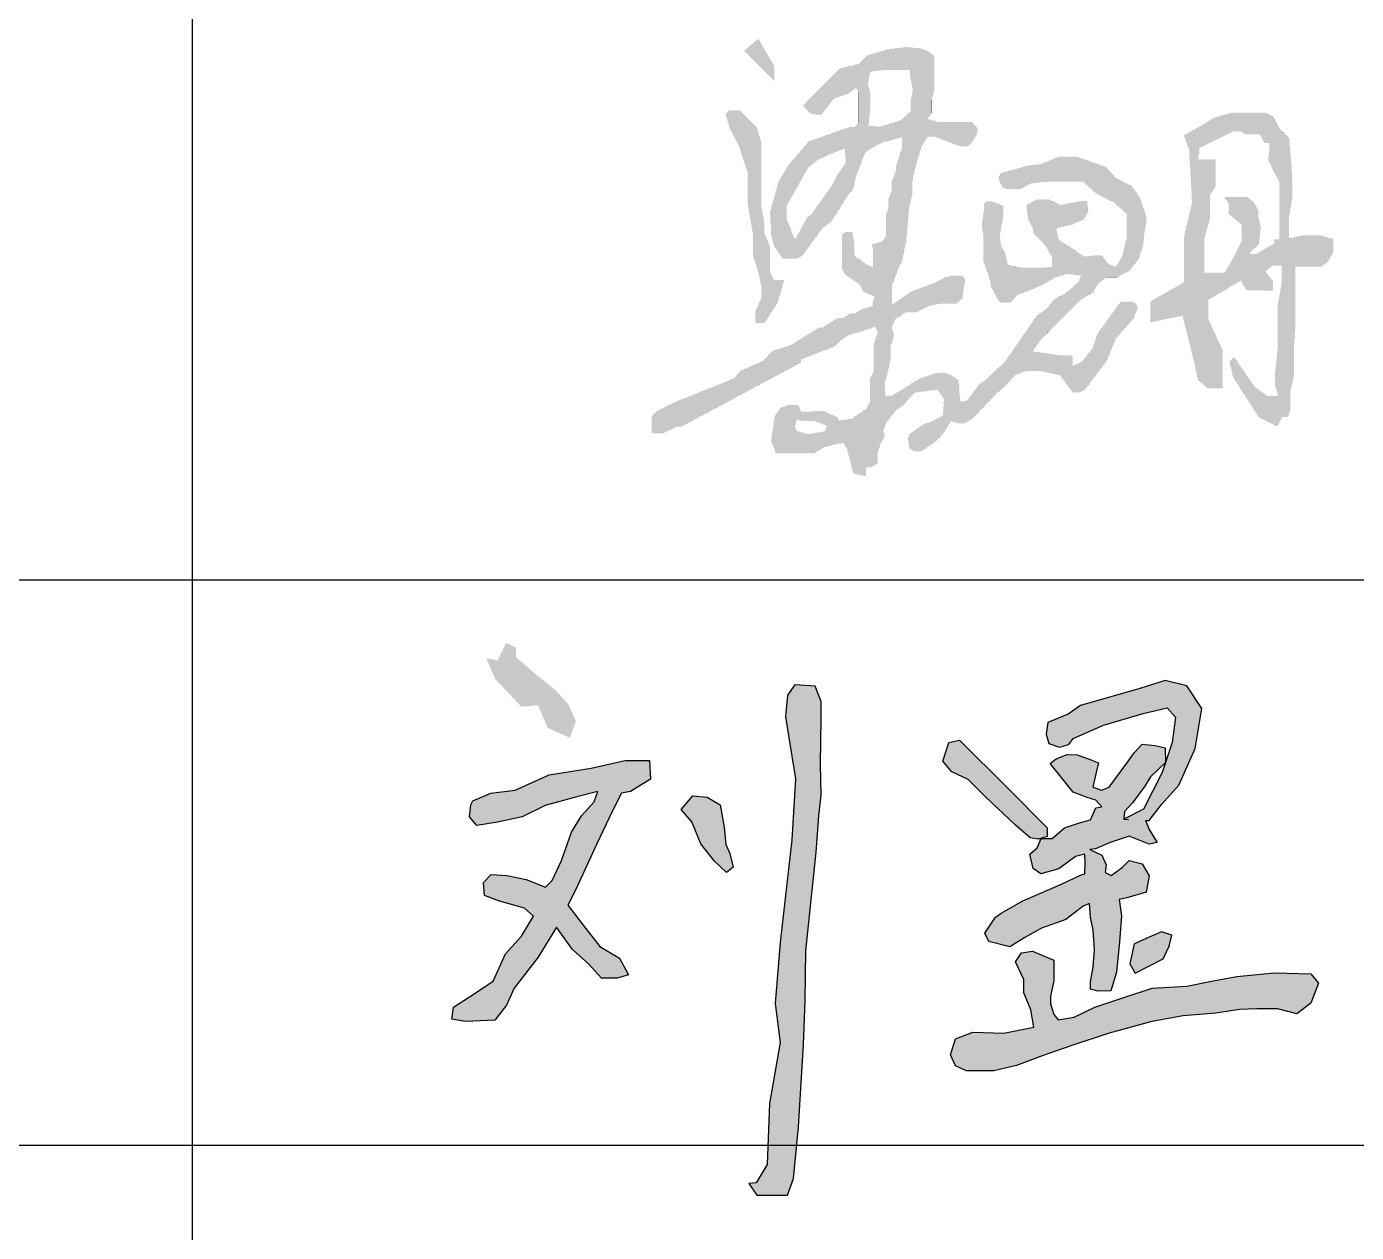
# Model space of a CAD drawing. Header units: millimetres. Extents: x 539196 to 807275, y 431843 to 1156631.
# Drawn here: x 621462 to 624788, y 1058827 to 1061844 of the extents above; entities that cross this region are included whole.
import ezdxf

# ---------------------------------------------------------------- set-up
doc = ezdxf.new("R2010")
doc.units = ezdxf.units.MM
doc.header["$MEASUREMENT"] = 0
doc.layers.add('SIG_TEXT', color=7, linetype='Continuous')

# ---------------------------------------------------------------- blocks, each defined once
blk = doc.blocks.new('A$C252E1BA3')
at = {"layer": 'SIG_TEXT', "lineweight": 25}
h = blk.add_hatch(color=1, dxfattribs=at)
h.paths.add_polyline_path([(714.2, 922.6), (714.2, 955), (702.8, 984.6), (663.4, 987.4), (649.3, 967.7), (645.1, 925.4), (664.8, 805.8), (657.8, 687.5), (635.2, 489), (625.3, 370.8), (635.2, 295.6), (614.1, 177.4), (609.8, 59.1), (588.7, 23.9), (574.6, 22.5), (590.1, 0), (649.3, 0), (660.6, 32.4), (670.4, 132.3), (680.3, 291.4), (683.1, 375.9), (684.5, 473), (704.3, 663.6), (710, 734), (714.2, 774.8), (712.8, 833.9)])
h.paths.add_polyline_path([(518.7, 755.1), (493.6, 770), (466.1, 772.4), (443.4, 746.5), (463.8, 722.2), (481.8, 679.9), (507.7, 646.1), (531.2, 624.2), (543.8, 634.4), (537.5, 661), (529.7, 678.3), (526.5, 712)])
h.paths.add_polyline_path([(269.2, 826.2), (188.4, 813), (122.4, 783.6), (75.4, 777.8), (40.1, 763.1), (36.3, 754.9), (33.8, 731.8), (48.2, 715.4), (88.4, 721.8), (135.7, 731.8), (180.3, 753.7), (241.3, 770.9), (282.3, 781), (275, 760.9), (250.4, 734.2), (231.2, 702.4), (212.1, 647.8), (193.9, 608.7), (181.2, 596), (143.8, 610.5), (106.5, 618.7), (75.6, 620.5), (61, 605.1), (62.8, 579.6), (92, 568.7), (140.2, 555), (157.5, 539.6), (134.7, 501.4), (103.8, 466.8), (79.7, 413.8), (33.7, 384), (2.7, 364), (0, 340.4), (26.4, 335.8), (82.8, 338.6), (105.6, 367.7), (120.2, 400.4), (166.7, 460.6), (202.2, 518.8), (221.3, 491.6), (233.1, 475.2), (264.1, 447.9), (289.6, 419.7), (319.6, 419.7), (341.5, 426.1), (324.2, 458.8), (285.9, 480.9), (254.1, 522.7), (224, 560.9), (238.6, 589.1), (279.5, 678.3), (310.5, 743.7), (327.9, 777.8), (345.6, 780.7), (383.9, 805), (382, 840.9), (335.3, 840.9)])
h.paths.add_polyline_path([(141.5, 1025.7), (123.8, 1040.4), (123.8, 1059.5), (104.9, 1068.5), (88.6, 1034.5), (66.6, 1038.9), (84.2, 997.8), (116.5, 964.1), (134.1, 945), (166.4, 948), (185.5, 903.9), (228.1, 884.9), (239.8, 917.1), (225.2, 949.4), (200.2, 977.3), (165, 1005.2)])
blk.add_hatch(color=1, dxfattribs=at).paths.add_polyline_path([(1316.4, 759.3), (1340.3, 791.6), (1351.3, 809.5), (1380.4, 837.3), (1379.5, 865.7), (1360.7, 870), (1335.1, 872.5), (1319.9, 856.1), (1305.3, 835.7), (1285.7, 808.5), (1271.2, 789.7), (1256.7, 783.8), (1239.6, 789.7), (1245.6, 815.3), (1250.7, 836.6), (1229.4, 845.1), (1209.8, 851.9), (1190.2, 852.8), (1168.9, 844.2), (1157, 834.9), (1178.3, 808.5), (1202.1, 779.5), (1228.6, 769.3), (1245.6, 764.2), (1257.5, 751.4), (1245.6, 749.7), (1235.4, 725.9), (1215.8, 720.8), (1185.1, 710.6), (1161.2, 690.3), (1139.9, 690.3), (1132.3, 672.2), (1117.8, 659.5), (1124.6, 632.2), (1139.1, 622), (1174, 631.4), (1206.4, 655.2), (1224.3, 659.5), (1225.2, 642.4), (1224.3, 622), (1215.8, 619.4), (1180.8, 602.4), (1137.4, 583.7), (1104.1, 569.2), (1062.4, 545.4), (1051.3, 537.7), (1030.8, 507), (1038.5, 490.9), (1079.4, 480.6), (1108.4, 498.5), (1140.8, 516.4), (1187.7, 533.4), (1220.9, 559), (1233.7, 564.1), (1235.4, 537.7), (1240.5, 513), (1243.1, 474.7), (1240.5, 441.5), (1235.4, 412.5), (1235.4, 398.9), (1249.9, 394.6), (1274.6, 395.5), (1285.7, 431.2), (1291.6, 490), (1295, 540.2), (1290.5, 572.4), (1305.4, 575.1), (1343.3, 586.3), (1348.6, 617.7), (1335.3, 641.1), (1310.2, 647.5), (1296.9, 633.7), (1275.1, 618.8), (1263.4, 624.1), (1265.5, 639), (1257.5, 657.6), (1234.1, 668.8), (1245.2, 669.9), (1273.5, 682.6), (1310.2, 694.9), (1348.6, 678.9), (1364.1, 682.6), (1348.8, 707.7), (1342, 725.2), (1348.8, 724.9), (1373, 756.1), (1406, 793.3), (1438, 864.3), (1451, 941.3), (1421.6, 985.5), (1380, 995.8), (1330.6, 980.3), (1216.2, 947.4), (1191.9, 930.9), (1153, 914.5), (1149.5, 892), (1154.7, 873.8), (1175.5, 866.9), (1193.7, 872), (1201.5, 883.3), (1260.4, 909.3), (1337.5, 931.8), (1383.4, 943), (1399.9, 924.9), (1393, 875.5), (1373.9, 817.5), (1337.9, 747.1), (1299.9, 727.4), (1301, 742.2)])
h = blk.add_hatch(color=1, dxfattribs=at)
h.paths.add_polyline_path([(1089.3, 716.7), (1118.9, 691.3), (1134.7, 688.6), (1151.2, 694.1), (1151.5, 711), (1073.8, 788.6), (982.2, 880.2), (961.3, 875.5), (949.6, 839.8), (966.8, 819.1), (998.5, 804), (1032.2, 771)])
h.paths.add_polyline_path([(1319.9, 486.1), (1311.3, 447.5), (1322, 429.3), (1375.7, 457.1), (1387.5, 481.8), (1392.9, 503.3), (1372.5, 509.7), (1353.1, 501.1)])
h.paths.add_polyline_path([(1125.5, 325.2), (1067.6, 313.4), (1007.4, 315.6), (974.2, 302.7), (964.5, 271.6), (974.2, 250.1), (995.6, 240.5), (1048.2, 240.5), (1092.3, 251.2), (1143.8, 270.5), (1197.5, 288.7), (1271.5, 313.4), (1354.2, 335.9), (1414.3, 346.7), (1477.7, 352), (1523.8, 359.5), (1557.1, 360.6), (1596.8, 360.6), (1634.4, 350.9), (1661.3, 371.3), (1676.3, 409.9), (1661.3, 428.2), (1590.4, 430.3), (1518.5, 422.8), (1469.1, 414.2), (1421.8, 404.6), (1354.4, 400.7), (1301.6, 383.1), (1243.6, 363.8), (1203.9, 344.5), (1172.8, 339.2), (1164.2, 349.9), (1157.7, 370.3), (1157.7, 385.3), (1164.2, 415.3), (1164.2, 438.9), (1164.2, 455), (1123.4, 472.2), (1101.9, 468.9), (1090.1, 451.8), (1106.2, 417.5), (1106.2, 391.7), (1120.2, 358.5)])
at = {"layer": 'SIG_TEXT', "color": 1, "lineweight": 25}
for points in [[(702.8, 984.6), (663.4, 987.4), (649.3, 967.7), (645.1, 925.4), (664.8, 805.8), (657.8, 687.5), (635.2, 489), (625.3, 370.8), (635.2, 295.6), (614.1, 177.4), (609.8, 59.1), (588.7, 23.9), (574.6, 22.5), (590.1, 0), (649.3, 0), (660.6, 32.4), (670.4, 132.3), (680.3, 291.4), (683.1, 375.9), (684.5, 473), (704.3, 663.6), (710, 734), (714.2, 774.8), (712.8, 833.9), (714.2, 922.6), (714.2, 955), (702.8, 984.6)], [(1342, 725.2), (1348.8, 724.9), (1373, 756.1), (1406, 793.3), (1438, 864.3), (1451, 941.3), (1421.6, 985.5), (1380, 995.8), (1330.6, 980.3), (1216.2, 947.4), (1191.9, 930.9), (1153, 914.5), (1149.5, 892), (1154.7, 873.8), (1175.5, 866.9), (1193.7, 872), (1201.5, 883.3)], [(1201.5, 883.3), (1260.4, 909.3), (1337.5, 931.8), (1383.4, 943), (1399.9, 924.9), (1393, 875.5), (1373.9, 817.5), (1337.9, 747.1), (1299.9, 727.4), (1308.9, 727)], [(982.2, 880.2), (1073.8, 788.6), (1151.5, 711), (1151.2, 694.1), (1134.7, 688.6), (1118.9, 691.3), (1089.3, 716.7), (1032.2, 771), (998.5, 804), (966.8, 819.1), (949.6, 839.8), (961.3, 875.5), (982.2, 880.2)], [(1342, 725.2), (1348.8, 707.7), (1364.1, 682.6), (1348.6, 678.9), (1310.2, 694.9), (1273.5, 682.6), (1245.2, 669.9), (1234.1, 668.8), (1257.5, 657.6), (1265.5, 639), (1263.4, 624.1), (1275.1, 618.8), (1296.9, 633.7), (1310.2, 647.5), (1335.3, 641.1), (1348.6, 617.7), (1343.3, 586.3), (1305.4, 575.1), (1290.5, 572.4), (1295, 540.2), (1291.6, 490), (1285.7, 431.2), (1274.6, 395.5), (1249.9, 394.6), (1235.4, 398.9), (1235.4, 412.5), (1240.5, 441.5), (1243.1, 474.7), (1240.5, 513), (1235.4, 537.7), (1233.7, 564.1), (1220.9, 559), (1187.7, 533.4), (1140.8, 516.4), (1108.4, 498.5), (1079.4, 480.6), (1038.5, 490.9), (1030.8, 507), (1051.3, 537.7), (1062.4, 545.4), (1104.1, 569.2), (1137.4, 583.7), (1180.8, 602.4), (1215.8, 619.4), (1224.3, 622), (1225.2, 642.4), (1224.3, 659.5), (1224.3, 659.5), (1206.4, 655.2), (1174, 631.4), (1139.1, 622), (1124.6, 632.2), (1117.8, 659.5), (1132.3, 672.2), (1139.9, 690.3), (1161.2, 690.3), (1185.1, 710.6), (1215.8, 720.8), (1235.4, 725.9), (1245.6, 749.7), (1257.5, 751.4), (1245.6, 764.2), (1228.6, 769.3), (1202.1, 779.5), (1178.3, 808.5), (1157, 834.9), (1168.9, 844.2), (1190.2, 852.8), (1209.8, 851.9), (1229.4, 845.1), (1250.7, 836.6), (1245.6, 815.3), (1239.6, 789.7), (1256.7, 783.8), (1271.2, 789.7), (1285.7, 808.5), (1305.3, 835.7), (1319.9, 856.1), (1335.1, 872.5), (1360.7, 870), (1379.5, 865.7), (1380.4, 837.3), (1351.3, 809.5), (1340.3, 791.6), (1316.4, 759.3), (1301, 742.2), (1299.9, 727.4)], [(40.1, 763.1), (75.4, 777.8), (122.4, 783.6), (188.4, 813), (269.2, 826.2), (335.3, 840.9), (382, 840.9), (383.9, 805), (345.6, 780.7), (327.9, 777.8)], [(327.9, 777.8), (310.5, 743.7), (279.5, 678.3), (238.6, 589.1), (224, 560.9), (254.1, 522.7), (285.9, 480.9), (324.2, 458.8), (341.5, 426.1), (319.6, 419.7), (289.6, 419.7), (264.1, 447.9), (233.1, 475.2), (221.3, 491.6), (202.2, 518.8), (166.7, 460.6), (120.2, 400.4), (105.6, 367.7), (82.8, 338.6), (26.4, 335.8), (0, 340.4), (2.7, 364), (33.7, 384), (79.7, 413.8), (103.8, 466.8), (134.7, 501.4), (157.5, 539.6), (140.2, 555), (92, 568.7), (62.8, 579.6), (61, 605.1), (75.6, 620.5), (106.5, 618.7), (143.8, 610.5), (181.2, 596), (193.9, 608.7), (212.1, 647.8), (231.2, 702.4), (250.4, 734.2), (275, 760.9), (282.3, 781), (241.3, 770.9), (180.3, 753.7), (135.7, 731.8), (88.4, 721.8), (48.2, 715.4), (33.8, 731.8), (36.3, 754.9), (40.1, 763.1)], [(518.7, 755.1), (526.5, 712), (529.7, 678.3), (537.5, 661), (543.8, 634.4), (531.2, 624.2), (507.7, 646.1), (481.8, 679.9), (463.8, 722.2), (443.4, 746.5), (466.1, 772.4), (493.6, 770), (518.7, 755.1)], [(1353.1, 501.1), (1319.9, 486.1), (1311.3, 447.5), (1322, 429.3), (1375.7, 457.1), (1387.5, 481.8), (1392.9, 503.3), (1372.5, 509.7), (1353.1, 501.1)], [(1123.4, 472.2), (1164.2, 455), (1164.2, 438.9), (1164.2, 415.3), (1157.7, 385.3), (1157.7, 370.3), (1164.2, 349.9), (1172.8, 339.2), (1203.9, 344.5), (1243.6, 363.8), (1301.6, 383.1), (1354.4, 400.7), (1421.8, 404.6), (1469.1, 414.2), (1518.5, 422.8), (1590.4, 430.3), (1661.3, 428.2), (1676.3, 409.9), (1661.3, 371.3), (1634.4, 350.9), (1596.8, 360.6), (1557.1, 360.6), (1523.8, 359.5), (1477.7, 352), (1414.3, 346.7), (1354.2, 335.9), (1271.5, 313.4), (1197.5, 288.7), (1143.8, 270.5), (1092.3, 251.2), (1048.2, 240.5), (995.6, 240.5), (974.2, 250.1), (964.5, 271.6), (974.2, 302.7), (1007.4, 315.6), (1067.6, 313.4), (1125.5, 325.2), (1120.2, 358.5), (1106.2, 391.7), (1106.2, 417.5), (1090.1, 451.8), (1101.9, 468.9), (1123.4, 472.2)]]:
    blk.add_lwpolyline(points, dxfattribs=at)
blk = doc.blocks.new('图签11')
h = blk.add_hatch(color=256)
h.dxf.hatch_style = 1
h.paths.add_polyline_path([(3666962, -350213.6), (3666936.1, -350234.8), (3666962, -350260.6), (3666990.2, -350288.9), (3666990.2, -350262.5)])
h.paths.add_polyline_path([(3666927.2, -350403.2), (3666942.6, -350449.5), (3666942.6, -350482.9), (3666942.6, -350504.6), (3666952.2, -350559.2), (3666952.2, -350577.9), (3666952.2, -350595.6), (3666961.8, -350627.2), (3666966.9, -350650.7), (3666966.9, -350671.7), (3666956.2, -350696.3), (3666956.2, -350716.5), (3666972.7, -350716.5), (3666979.4, -350706.1), (3666995.6, -350681.1), (3667007.4, -350640.3), (3666989.4, -350640.3), (3666982.4, -350625.6), (3666982.4, -350611.6), (3666982.4, -350581.8), (3666972.1, -350556.5), (3666972.1, -350537.4), (3666966.9, -350506.9), (3666966.9, -350481), (3666966.9, -350434.3), (3666966.9, -350396.8), (3666959.2, -350370.4), (3666928.7, -350339.9), (3666910.4, -350339.9), (3666903.6, -350346.7), (3666911.3, -350372.1)], flags=17)
h.paths.add_polyline_path([(3666984, -350542.5), (3666984, -350558), (3666989.4, -350579.8), (3666997.4, -350591.5), (3667005, -350602.7), (3667012.5, -350602.7), (3667029.5, -350602.7), (3667039.3, -350597.5), (3667046.2, -350588.1), (3667064.5, -350563.4), (3667075.7, -350548.3), (3667091, -350536.3), (3667111.1, -350505), (3667122.6, -350486.9), (3667128.7, -350482.1), (3667130.9, -350472.5), (3667134.7, -350455.9), (3667141.4, -350438.6), (3667150.5, -350414.8), (3667172.1, -350401.1), (3667185.8, -350395.3), (3667216, -350387.8), (3667216, -350405.7), (3667212.9, -350415.5), (3667205.1, -350439.7), (3667205.1, -350447.6), (3667197.3, -350466.7), (3667197.3, -350484), (3667191.9, -350496.3), (3667191.9, -350514), (3667187.6, -350524.4), (3667187.6, -350544.5), (3667187.9, -350561), (3667181.9, -350571.4), (3667162.3, -350577.3), (3667164.5, -350584.5), (3667164.5, -350617.6), (3667155.5, -350613.4), (3667150.8, -350611.2), (3667131.6, -350597.1), (3667131.6, -350574.8), (3667128.1, -350555.3), (3667117.2, -350555.3), (3667109.6, -350560.4), (3667109.6, -350574.8), (3667109.6, -350595), (3667109.6, -350620.2), (3667114.4, -350629.8), (3667121.3, -350634.6), (3667131.3, -350641.5), (3667141.7, -350648.7), (3667146.5, -350660.4), (3667167.7, -350669.4), (3667164.1, -350678.1), (3667164.1, -350686.7), (3667146.9, -350690.8), (3667141, -350694.3), (3667132.3, -350699.4), (3667124.1, -350699.4), (3667118.3, -350703.3), (3667112.5, -350707.2), (3667103.4, -350707.2), (3667082.2, -350719.6), (3667075.7, -350724.4), (3667068.7, -350724.4), (3667060.6, -350729.5), (3667054.3, -350733.4), (3667047.5, -350737.6), (3667034.9, -350745.5), (3667020.1, -350754.8), (3667009.7, -350758.3), (3666985.9, -350766.4), (3666978.3, -350774.7), (3666970.3, -350783.4), (3666956.5, -350789.4), (3666949.5, -350792.4), (3666930.9, -350800.4), (3666918.3, -350814.3), (3666909, -350818.1), (3666898.5, -350822.3), (3666859.7, -350837.9), (3666853.3, -350840.5), (3666841.2, -350845.4), (3666834.2, -350848.2), (3666812.1, -350857.1), (3666796.7, -350864.8), (3666781.5, -350872.3), (3666772.8, -350882.1), (3666772.8, -350891.4), (3666772.8, -350911.6), (3666792, -350911.6), (3666800.5, -350908.1), (3666806.7, -350905.2), (3666818.7, -350899.6), (3666825.5, -350899.6), (3666835.5, -350894.2), (3666846, -350888.6), (3666858.2, -350882.1), (3666867, -350877.4), (3666881.4, -350869.7), (3666890, -350865.1), (3666941.3, -350837.7), (3666961.4, -350826.9), (3666978.9, -350817.6), (3666988, -350812.7), (3667037.4, -350786.3), (3667037.4, -350780.9), (3667050.8, -350775.5), (3667065.1, -350769.8), (3667079.8, -350764), (3667097.8, -350756.8), (3667106.8, -350747.4), (3667120, -350738.4), (3667138.6, -350732.6), (3667163.9, -350724.6), (3667168.2, -350722.5), (3667173.1, -350732.4), (3667166, -350752.4), (3667166, -350765.4), (3667166, -350784.2), (3667166, -350802.2), (3667159.5, -350813.7), (3667159.5, -350826.7), (3667159.5, -350855.7), (3667152.9, -350867.9), (3667146.9, -350872), (3667126.7, -350885.7), (3667103.9, -350889.2), (3667101.9, -350882.9), (3667076.9, -350872), (3667062.8, -350872), (3667056.3, -350873.1), (3667037.5, -350873.1), (3667032.5, -350861.5), (3667014.1, -350861.5), (3667000, -350867), (3666991.1, -350880.2), (3666987.7, -350902), (3666984.5, -350923.2), (3666992.4, -350946.6), (3667030.7, -350946.6), (3667060.6, -350946.6), (3667079, -350935.5), (3667111.5, -350927.9), (3667118.3, -350938.4), (3667120.2, -350945.4), (3667125.6, -350966.1), (3667129.8, -350982.5), (3667152.3, -350987.5), (3667152.3, -350971.5), (3667159.5, -350971.5), (3667172.8, -350965.1), (3667172.8, -350946.2), (3667177.7, -350929.3), (3667185.3, -350917.9), (3667182.6, -350906.8), (3667187.9, -350893), (3667205.3, -350870.5), (3667218.4, -350861.6), (3667238.3, -350839.5), (3667252.4, -350837.6), (3667278.6, -350834), (3667282.5, -350839.6), (3667290.2, -350850.6), (3667288.3, -350879.6), (3667275.1, -350886.9), (3667267.2, -350891.2), (3667255.1, -350894.6), (3667238.8, -350905.5), (3667230.9, -350911.4), (3667225.8, -350920.1), (3667229.6, -350939), (3667237.5, -350943), (3667250.2, -350943), (3667263.9, -350933.6), (3667276.6, -350924.9), (3667289.1, -350911.3), (3667295.3, -350901.4), (3667302.6, -350889.6), (3667316.5, -350894), (3667326.7, -350894), (3667341.7, -350884.5), (3667357.9, -350867.4), (3667383.5, -350840.3), (3667398.5, -350827.9), (3667408.8, -350816.3), (3667415.4, -350808.9), (3667435.4, -350801), (3667459.7, -350801), (3667495.7, -350809), (3667503.1, -350819.1), (3667517.7, -350839), (3667530.2, -350839), (3667539, -350834.6), (3667550.5, -350819.5), (3667577.8, -350783.7), (3667584.1, -350768.3), (3667589.2, -350755.9), (3667594.1, -350744), (3667609.4, -350726.5), (3667625.5, -350708.1), (3667632.9, -350690), (3667629.6, -350681.8), (3667624, -350678.5), (3667604.6, -350678.5), (3667598.2, -350684.1), (3667589.5, -350696.7), (3667582.6, -350706.2), (3667572.6, -350720.1), (3667561.4, -350735.7), (3667557.3, -350748), (3667552.9, -350760.8), (3667543, -350773.5), (3667534, -350785), (3667517.9, -350792.2), (3667517.9, -350776.8), (3667514.6, -350773.7), (3667496.8, -350773.7), (3667476, -350770.7), (3667447.3, -350766.5), (3667454.8, -350754.1), (3667468.7, -350738.1), (3667480.6, -350726.3), (3667490.2, -350716.7), (3667501.6, -350705.3), (3667531.6, -350675.3), (3667553.5, -350662.5), (3667562.7, -350646.7), (3667578.1, -350635.2), (3667596.7, -350635.2), (3667618.6, -350623.2), (3667624.1, -350616.2), (3667633.8, -350603.7), (3667641.5, -350583), (3667644.3, -350558), (3667647.8, -350540.9), (3667647.8, -350527.8), (3667635.5, -350492.1), (3667631.1, -350486.2), (3667622.4, -350474.3), (3667615.2, -350470.6), (3667602.3, -350463.9), (3667593.2, -350459.3), (3667576.8, -350440.3), (3667568.1, -350437.2), (3667542.2, -350428.2), (3667524.6, -350422), (3667516.7, -350422), (3667493.8, -350422), (3667482.4, -350426.7), (3667461, -350435.3), (3667437.6, -350437.9), (3667428, -350440.7), (3667390.7, -350451.4), (3667386.3, -350458.8), (3667393, -350476.2), (3667402.2, -350479.5), (3667425.4, -350479.5), (3667443.1, -350469.6), (3667457.6, -350468), (3667476.8, -350466), (3667492.9, -350466), (3667506.4, -350466), (3667528.2, -350466), (3667535.8, -350466), (3667558.3, -350486.5), (3667572.1, -350493.9), (3667589, -350502), (3667601.8, -350513.1), (3667613.3, -350523), (3667613.3, -350536.1), (3667613.3, -350565.1), (3667609.5, -350580.7), (3667605.1, -350598.6), (3667593.9, -350617.3), (3667580.5, -350611.3), (3667568.8, -350596.3), (3667560.9, -350596.3), (3667538.5, -350599), (3667528.9, -350592.6), (3667522.7, -350588.6), (3667511.3, -350581), (3667500.8, -350574.1), (3667492.6, -350568.7), (3667488.3, -350548.7), (3667515.1, -350542.7), (3667537, -350533.2), (3667545.5, -350518.9), (3667542.4, -350500.4), (3667536.8, -350500.4), (3667524, -350502.5), (3667495.6, -350507.4), (3667475.2, -350497.4), (3667455.5, -350497.4), (3667448.9, -350500.8), (3667436.1, -350507.2), (3667436.1, -350512), (3667438.9, -350532.5), (3667448, -350551.2), (3667448, -350556.8), (3667455.8, -350564.9), (3667468.9, -350578.5), (3667480.9, -350599.2), (3667480.9, -350617.1), (3667466.5, -350618.4), (3667446.6, -350618.4), (3667427.2, -350618.4), (3667403, -350613.2), (3667401.1, -350605.1), (3667398, -350591.7), (3667390.6, -350579.1), (3667388.7, -350561.1), (3667391.9, -350543.9), (3667395.3, -350525.5), (3667395.3, -350508.8), (3667374.8, -350501.3), (3667364.8, -350501.3), (3667361, -350505.6), (3667361, -350516.3), (3667357.1, -350540.5), (3667359.6, -350560.9), (3667359.6, -350575.4), (3667359.6, -350584.1), (3667359.6, -350605.9), (3667365.3, -350622.4), (3667371.7, -350640.8), (3667373.6, -350652), (3667377.1, -350659.1), (3667385.8, -350676.4), (3667390.7, -350680.2), (3667407.9, -350680.2), (3667412.4, -350675.1), (3667419.8, -350666.9), (3667427.8, -350663.8), (3667443.3, -350657.8), (3667463.4, -350649.3), (3667473.7, -350643.3), (3667486.2, -350635.8), (3667508, -350629.4), (3667533.4, -350632.7), (3667527.4, -350644.5), (3667514.6, -350655.5), (3667504.1, -350664.4), (3667486.2, -350673.6), (3667478.5, -350682.8), (3667471.5, -350691.3), (3667454.8, -350702.6), (3667448.2, -350712.1), (3667425.9, -350744.5), (3667418.3, -350755.4), (3667405.9, -350773.3), (3667397.8, -350785.1), (3667379.4, -350801.6), (3667367.9, -350813.7), (3667352.7, -350824.8), (3667346.6, -350832.6), (3667330.1, -350854), (3667319, -350855.3), (3667317.4, -350841.6), (3667317.4, -350829.8), (3667315.1, -350816.9), (3667301.5, -350807.8), (3667290, -350804), (3667272.6, -350805.7), (3667245.5, -350815.6), (3667233.1, -350823.2), (3667215.6, -350834), (3667197.9, -350844.9), (3667186.5, -350845.5), (3667185.9, -350834.6), (3667185.2, -350822.8), (3667192.4, -350796.6), (3667195.6, -350779.9), (3667195.6, -350756.1), (3667202, -350738.4), (3667197.5, -350723.8), (3667204.1, -350709.6), (3667222.1, -350697.6), (3667240.5, -350697.6), (3667263.4, -350686.2), (3667282.3, -350682.2), (3667312.1, -350682.2), (3667322.3, -350672.3), (3667323.9, -350661.9), (3667327.6, -350638.3), (3667323.1, -350634.3), (3667314.1, -350632.5), (3667302.5, -350632.5), (3667291.6, -350635.7), (3667283.3, -350640.2), (3667274.5, -350645), (3667266.1, -350648.1), (3667256.2, -350651.7), (3667248, -350654.7), (3667232.7, -350660.3), (3667225, -350665.6), (3667198.4, -350683.7), (3667198.4, -350671.8), (3667198.4, -350648.9), (3667202.8, -350637.4), (3667206, -350629.3), (3667211.3, -350615.7), (3667215.1, -350610.1), (3667218.6, -350593.8), (3667223.2, -350572.1), (3667228.1, -350513.3), (3667230, -350505.5), (3667234.3, -350488.5), (3667234.4, -350462.5), (3667240.9, -350435), (3667246.3, -350417.3), (3667250.4, -350403.9), (3667256, -350394.7), (3667260.8, -350386.8), (3667273.6, -350386.8), (3667292, -350393.3), (3667305.8, -350398.8), (3667318.2, -350403.8), (3667332.4, -350403.8), (3667341.6, -350393.7), (3667347.4, -350384), (3667349.6, -350371.9), (3667338.9, -350360.5), (3667325, -350360.5), (3667300.8, -350360.5), (3667279.3, -350360.5), (3667260.9, -350355.4), (3667268.6, -350344.8), (3667268.6, -350321.9), (3667272.9, -350304.5), (3667272.9, -350271.8), (3667272.9, -350244.3), (3667261.3, -350235), (3667249.1, -350230.6), (3667222.6, -350228.3), (3667189.9, -350232.5), (3667154.4, -350242.7), (3667138.9, -350258.2), (3667105.8, -350266.1), (3667077.1, -350294.8), (3667041.1, -350330.9), (3667041.1, -350332.8), (3667055.5, -350346.5), (3667072.6, -350348.3), (3667077.7, -350341.8), (3667086.9, -350330.2), (3667095.4, -350319.5), (3667105.7, -350315.8), (3667120.6, -350310.6), (3667134.5, -350300.7), (3667138.9, -350306.8), (3667138.9, -350324.1), (3667138.9, -350362.4), (3667132, -350369.8), (3667122.7, -350369.8), (3667108.9, -350374.6), (3667099.6, -350377.9), (3667084.9, -350383.1), (3667066.7, -350389.5), (3667050.9, -350395.1), (3667038.8, -350409.3), (3667031.3, -350418), (3667014.5, -350437.6), (3667008.2, -350448), (3666997.7, -350465.5), (3666991.9, -350486.5), (3666986.9, -350505), (3666982.4, -350521.5), (3666983, -350528.8)])
h.paths.add_polyline_path([(3667011.8, -350533), (3667011.8, -350525.8), (3667011.8, -350509), (3667019.7, -350495), (3667023.7, -350487.9), (3667029.2, -350478.2), (3667035, -350468), (3667040.2, -350458.8), (3667044.3, -350451.5), (3667050.1, -350441.3), (3667056.1, -350436.5), (3667066.2, -350428.5), (3667076.1, -350423.7), (3667087.2, -350418.3), (3667114.4, -350407.6), (3667115.5, -350418.7), (3667116.3, -350432.9), (3667101.1, -350454.4), (3667097.6, -350461.6), (3667092.4, -350472.4), (3667087.9, -350478.7), (3667081.9, -350487), (3667077.3, -350493.5), (3667073, -350499.5), (3667068.3, -350506.2), (3667055.8, -350523.7), (3667048.4, -350529), (3667043, -350538.7), (3667035.7, -350552), (3667026.8, -350568.1), (3667020, -350555.5), (3667020, -350550.9)], flags=16)
h.paths.add_polyline_path([(3667157, -350367), (3667157.7, -350356.2), (3667159.8, -350337.7), (3667159.8, -350310.3), (3667155.5, -350293.1), (3667159.9, -350271.6), (3667171.7, -350270.3), (3667188, -350268.5), (3667203.5, -350268.5), (3667219.4, -350268.5), (3667229.9, -350268.5), (3667229.9, -350278.2), (3667234.9, -350304.2), (3667231.1, -350323), (3667231.1, -350333.4), (3667231.1, -350341.6), (3667221.9, -350350), (3667213.7, -350357.5), (3667193.1, -350364.1), (3667176.4, -350369.1)], flags=16)
h.paths.add_polyline_path([(3667039.5, -350889.5), (3667049.4, -350889.5), (3667060.7, -350889.5), (3667083.2, -350898), (3667078.4, -350908.2), (3667071.7, -350909.2), (3667049.3, -350912.7), (3667029.8, -350907.4), (3667026.3, -350899), (3667030.3, -350887.3)], flags=16)
h.paths.add_polyline_path([(3667714.9, -350620.4), (3667714.9, -350644.3), (3667655, -350678.3), (3667655, -350715.2), (3667711.9, -350703.2), (3667732.9, -350787), (3667739.1, -350816.5), (3667756.8, -350831.9), (3667782.8, -350831.9), (3667782.8, -350784.9), (3667782.8, -350764), (3667757.8, -350710.2), (3667757.8, -350675.3), (3667797.7, -350651.3), (3667814.9, -350641), (3667825.4, -350658.5), (3667836.7, -350658.5), (3667848.6, -350658.5), (3667871.6, -350659.3), (3667872.2, -350642.3), (3667858.6, -350625.4), (3667871.6, -350615), (3667887.5, -350615), (3667887.5, -350644.6), (3667880.5, -350684.4), (3667880.5, -350715.3), (3667880.5, -350761.1), (3667875.6, -350804.2), (3667875.6, -350825.8), (3667880.9, -350845.4), (3667861.9, -350845.4), (3667839.8, -350829.2), (3667817.7, -350797.3), (3667803.8, -350777.3), (3667794.7, -350783.6), (3667801.5, -350812.1), (3667818.2, -350838.1), (3667828.4, -350854), (3667846.8, -350882.8), (3667863.3, -350891), (3667879.8, -350899.3), (3667888.3, -350882.4), (3667898.7, -350882.4), (3667902.6, -350870.9), (3667902.6, -350848.3), (3667902.6, -350837.6), (3667909, -350810.1), (3667909, -350788), (3667909, -350756.6), (3667911.4, -350724.8), (3667911.4, -350694.8), (3667911.4, -350668.3), (3667911.4, -350645.3), (3667911.4, -350633), (3667911.4, -350623.7), (3667911.4, -350616.8), (3667922.2, -350616.8), (3667940.9, -350616.8), (3667957.6, -350616.8), (3667968.4, -350608.5), (3667978.7, -350590.8), (3667978.7, -350567.8), (3667956.6, -350561.4), (3667938.4, -350561.4), (3667922.7, -350561.4), (3667900.6, -350566.8), (3667900.6, -350525.4), (3667906, -350496.4), (3667906, -350464), (3667904.6, -350436.1), (3667902.1, -350407.1), (3667900.7, -350389.2), (3667884.5, -350373.3), (3667872.2, -350350.6), (3667858.4, -350344.2), (3667833.4, -350344.2), (3667799.1, -350344.2), (3667768.1, -350353), (3667741.1, -350369.2), (3667728, -350377), (3667714.1, -350384.4), (3667723.9, -350410), (3667727, -350467.1), (3667739.5, -350426.5), (3667742, -350414.2), (3667742, -350406.7), (3667757, -350399.4), (3667763.3, -350396.3), (3667778.1, -350389.1), (3667802, -350377.5), (3667814.8, -350377.5), (3667822.8, -350382.4), (3667829.5, -350382.4), (3667848.5, -350382.4), (3667857.1, -350397.7), (3667865.6, -350397.7), (3667865.6, -350408.7), (3667863.2, -350427.6), (3667874.2, -350449.7), (3667883.4, -350468), (3667883.4, -350481.5), (3667883.4, -350502.9), (3667883.4, -350513.3), (3667883.4, -350528.6), (3667883.4, -350548.2), (3667883.4, -350568.4), (3667874.5, -350568.4), (3667874.5, -350575.3), (3667864.2, -350581.4), (3667857.1, -350585.5), (3667842.4, -350594), (3667830.1, -350594), (3667836.2, -350587.3), (3667847.4, -350576.8), (3667848.2, -350569.2), (3667850.3, -350546.9), (3667846.1, -350527.4), (3667846.1, -350517), (3667837.5, -350501.7), (3667825.8, -350493.1), (3667815.5, -350493.1), (3667784.8, -350493.1), (3667793.8, -350504.7), (3667793.8, -350523.4), (3667804.4, -350532.3), (3667816.9, -350542.7), (3667816.9, -350552.5), (3667816.9, -350570.6), (3667809.3, -350586.1), (3667804.1, -350596.7), (3667800.7, -350602.6), (3667786.7, -350627.1), (3667773.2, -350627.1), (3667750.6, -350627.1), (3667750.6, -350616.7), (3667750.6, -350601.4), (3667750.6, -350589.1), (3667750.6, -350579.4), (3667750.6, -350567.1), (3667760.4, -350532.3), (3667760.4, -350518.2), (3667760.4, -350499.8), (3667760.4, -350490.1), (3667770.8, -350474.2), (3667770.8, -350450.9), (3667770.8, -350426.5), (3667752.4, -350426.5), (3667739.5, -350426.5), (3667727, -350467.1), (3667728.9, -350502.7), (3667714.9, -350563.6)])
for p, q in [((3665960.4, -346170.3), (3665960.4, -355199.7)), ((3661955.9, -351170.3), (3668755.9, -351170.3)), ((3661955.9, -352170.3), (3668755.9, -352170.3))]:
    blk.add_line(p, q)
at = {"const_width": 0.0222}
for points in [[(3667048.4, -350323.5), (3667077.1, -350294.8), (3667105.8, -350266.1), (3667138.9, -350258.2), (3667154.4, -350242.7), (3667189.9, -350232.5), (3667222.6, -350228.3), (3667249.1, -350230.6), (3667261.3, -350235), (3667272.9, -350244.3), (3667272.9, -350271.8), (3667272.9, -350304.5), (3667268.6, -350321.9), (3667268.6, -350344.8), (3667263.5, -350351.8), (3667263.5, -350356.1), (3667279.3, -350360.5), (3667300.8, -350360.5), (3667325, -350360.5), (3667338.9, -350360.5), (3667349.6, -350371.9), (3667347.4, -350384), (3667341.6, -350393.7), (3667332.4, -350403.8), (3667318.2, -350403.8), (3667305.8, -350398.8), (3667292, -350393.3), (3667273.6, -350386.8), (3667260.8, -350386.8), (3667256, -350394.7), (3667250.4, -350403.9), (3667246.3, -350417.3), (3667240.9, -350435), (3667234.4, -350462.5), (3667234.3, -350488.5), (3667232.2, -350496.8), (3667230, -350505.5), (3667228.1, -350513.3), (3667223.2, -350572.1), (3667218.6, -350593.8), (3667215.1, -350610.1), (3667211.3, -350615.7), (3667206, -350629.3), (3667202.8, -350637.4), (3667198.4, -350648.9), (3667198.4, -350671.8), (3667198.4, -350679.9), (3667207.9, -350677.2), (3667225, -350665.6), (3667232.7, -350660.3), (3667248, -350654.7), (3667256.2, -350651.7), (3667266.1, -350648.1), (3667274.5, -350645), (3667283.3, -350640.2), (3667291.6, -350635.7), (3667302.5, -350632.5), (3667314.1, -350632.5), (3667323.1, -350634.3), (3667327.6, -350638.3), (3667323.9, -350661.9), (3667322.3, -350672.3), (3667312.1, -350682.2), (3667282.3, -350682.2), (3667268, -350685.2), (3667263.4, -350686.2), (3667240.5, -350697.6), (3667226.7, -350697.6), (3667214.5, -350702.7), (3667204.1, -350709.6), (3667197.5, -350723.8), (3667202, -350738.4), (3667195.6, -350756.1), (3667195.6, -350779.9), (3667192.4, -350796.6), (3667185.2, -350822.8), (3667185.9, -350834.6), (3667186.5, -350845.5), (3667197.9, -350844.9), (3667215.6, -350834), (3667233.1, -350823.2), (3667245.5, -350815.6), (3667272.6, -350805.7), (3667290, -350804), (3667301.5, -350807.8), (3667315.1, -350816.9), (3667317.4, -350829.8), (3667317.4, -350841.6), (3667318.6, -350852.3), (3667319, -350855.3), (3667330.1, -350854), (3667346.6, -350832.6), (3667352.7, -350824.8), (3667367.9, -350813.7), (3667379.4, -350801.6), (3667397.8, -350785.1), (3667405.9, -350773.3), (3667418.3, -350755.4), (3667423, -350748.6), (3667425.9, -350744.5), (3667448.2, -350712.1), (3667454.8, -350702.6), (3667464, -350696.4), (3667471.5, -350691.3), (3667478.5, -350682.8), (3667486.2, -350673.6), (3667494.6, -350669.3), (3667504.1, -350664.4), (3667514.6, -350655.5), (3667523.5, -350647.8), (3667527.4, -350644.5), (3667532.8, -350634), (3667529, -350632.1), (3667508, -350629.4), (3667486.2, -350635.8), (3667473.7, -350643.3), (3667463.4, -350649.3), (3667443.3, -350657.8), (3667434.1, -350661.4), (3667427.8, -350663.8), (3667419.8, -350666.9), (3667412.4, -350675.1), (3667407.9, -350680.2), (3667390.7, -350680.2), (3667385.8, -350676.4), (3667377.1, -350659.1), (3667373.6, -350652), (3667371.7, -350640.8), (3667365.3, -350622.4), (3667359.6, -350605.9), (3667359.6, -350584.1), (3667359.6, -350575.4), (3667359.6, -350560.9), (3667357.1, -350540.5), (3667357.1, -350540.5), (3667361, -350516.3), (3667361, -350505.6), (3667364.8, -350501.3), (3667374.8, -350501.3), (3667383.7, -350504.6), (3667395.3, -350508.8), (3667395.3, -350525.5), (3667391.9, -350543.9), (3667388.7, -350561.1), (3667390.6, -350579.1), (3667398, -350591.7), (3667398, -350591.7), (3667401.1, -350605.1), (3667402.5, -350611.2), (3667406.8, -350614), (3667427.2, -350618.4), (3667446.6, -350618.4), (3667466.5, -350618.4), (3667475.2, -350617.6), (3667480.9, -350614.3), (3667480.9, -350599.2), (3667468.9, -350578.5), (3667455.8, -350564.9), (3667448, -350556.8), (3667448, -350551.2), (3667438.9, -350532.5), (3667436.1, -350512), (3667436.1, -350507.2), (3667448.9, -350500.8), (3667455.5, -350497.4), (3667475.2, -350497.4), (3667483.7, -350501.6), (3667492.2, -350505.7), (3667505.3, -350505.7), (3667524, -350502.5), (3667536.8, -350500.4), (3667542.4, -350500.4), (3667545.5, -350518.9), (3667537, -350533.2), (3667515.1, -350542.7), (3667493.6, -350547.5), (3667488.3, -350548.7), (3667492.6, -350568.7), (3667500.8, -350574.1), (3667511.3, -350581), (3667522.7, -350588.6), (3667528.9, -350592.6), (3667538.5, -350599), (3667560.9, -350596.3), (3667568.8, -350596.3), (3667576.7, -350606.5), (3667580.5, -350611.3), (3667593.9, -350617.3), (3667605.1, -350598.6), (3667609.5, -350580.7), (3667613.3, -350565.1), (3667613.3, -350536.1), (3667613.3, -350523), (3667601.8, -350513.1), (3667589, -350502), (3667572.1, -350493.9), (3667558.3, -350486.5), (3667535.8, -350466), (3667528.2, -350466), (3667506.4, -350466), (3667492.9, -350466), (3667476.8, -350466), (3667457.6, -350468), (3667443.1, -350469.6), (3667425.4, -350479.5), (3667413.2, -350479.5), (3667402.2, -350479.5), (3667393, -350476.2), (3667386.3, -350458.8), (3667390.7, -350451.4), (3667428, -350440.7), (3667437.6, -350437.9), (3667449.7, -350436.6), (3667460.3, -350435.4), (3667472.4, -350430.7), (3667482.4, -350426.7), (3667493.8, -350422), (3667516.7, -350422), (3667524.6, -350422), (3667542.2, -350428.2), (3667568.1, -350437.2), (3667576.8, -350440.3), (3667584.9, -350449.6), (3667593.2, -350459.3), (3667602.3, -350463.9), (3667615.2, -350470.6), (3667622.4, -350474.3), (3667631.1, -350486.2), (3667635.5, -350492.1), (3667647.8, -350527.8), (3667647.8, -350540.9), (3667644.3, -350558), (3667641.5, -350583), (3667633.8, -350603.7), (3667624.1, -350616.2), (3667618.6, -350623.2), (3667596.7, -350635.2), (3667578.1, -350635.2), (3667562.7, -350646.7), (3667553.5, -350662.5), (3667546.6, -350666.6), (3667531.6, -350675.3), (3667501.6, -350705.3), (3667490.2, -350716.7), (3667480.6, -350726.3), (3667468.7, -350738.1), (3667454.8, -350754.1), (3667449.7, -350762.5), (3667449.7, -350766.9), (3667476, -350770.7), (3667496.8, -350773.7), (3667514.6, -350773.7), (3667517.9, -350776.8), (3667517.9, -350785.2), (3667517.9, -350790.4), (3667522, -350790.4), (3667534, -350785), (3667543, -350773.5), (3667552.9, -350760.8), (3667557.3, -350748), (3667561.4, -350735.7), (3667572.6, -350720.1), (3667582.6, -350706.2), (3667589.5, -350696.7), (3667598.2, -350684.1), (3667604.6, -350678.5), (3667614.6, -350678.5), (3667624, -350678.5), (3667629.6, -350681.8), (3667632.9, -350690), (3667625.5, -350708.1), (3667609.4, -350726.5), (3667594.1, -350744), (3667589.2, -350755.9), (3667584.1, -350768.3), (3667577.8, -350783.7), (3667572.1, -350791.1), (3667550.5, -350819.5), (3667539, -350834.6), (3667530.2, -350839), (3667517.7, -350839), (3667503.1, -350819.1), (3667495.7, -350809), (3667459.7, -350801), (3667435.4, -350801), (3667415.4, -350808.9), (3667408.8, -350816.3), (3667398.5, -350827.9), (3667383.5, -350840.3), (3667357.9, -350867.4), (3667341.7, -350884.5), (3667326.7, -350894), (3667316.5, -350894), (3667306.8, -350890.9), (3667302.6, -350889.6), (3667295.3, -350901.4), (3667289.1, -350911.3), (3667276.6, -350924.9), (3667263.9, -350933.6), (3667250.2, -350943), (3667237.5, -350943), (3667229.6, -350939), (3667225.8, -350920.1), (3667230.9, -350911.4), (3667238.8, -350905.5), (3667243.4, -350902.5), (3667255.1, -350894.6), (3667267.2, -350891.2), (3667275.1, -350886.9), (3667283.9, -350882), (3667288.9, -350870.8), (3667290.2, -350850.6), (3667282.5, -350839.6), (3667279.1, -350834.8), (3667272.8, -350834.8), (3667252.4, -350837.6), (3667244.3, -350838.7), (3667229.9, -350848.8), (3667218.4, -350861.6), (3667205.3, -350870.5), (3667187.9, -350893), (3667182.6, -350906.8), (3667185.3, -350917.9), (3667177.7, -350929.3), (3667172.8, -350946.2), (3667172.8, -350965.1), (3667159.5, -350971.5), (3667152.3, -350971.5), (3667152.3, -350983.5), (3667154.7, -350988.1), (3667142.2, -350985.2), (3667129.8, -350982.5), (3667125.6, -350966.1), (3667120.2, -350945.4), (3667118.3, -350938.4), (3667111.5, -350927.9), (3667079, -350935.5), (3667060.6, -350946.6), (3667030.7, -350946.6), (3666992.4, -350946.6), (3666984.5, -350923.2), (3666987.7, -350902), (3666991.1, -350880.2), (3667000, -350867), (3667014.1, -350861.5), (3667032.5, -350861.5), (3667037.5, -350873.1), (3667037.5, -350873.1), (3667037.5, -350873.1), (3667056.3, -350873.1), (3667062.8, -350872), (3667076.9, -350872), (3667096.7, -350880.6), (3667101.9, -350882.9), (3667103.6, -350888.2), (3667110.1, -350888.2), (3667126.7, -350885.7), (3667146.9, -350872), (3667152.9, -350867.9), (3667159.5, -350855.7), (3667159.5, -350826.7), (3667159.5, -350813.7), (3667166, -350802.2), (3667166, -350784.2), (3667166, -350765.4), (3667166, -350752.4), (3667171.4, -350737.3), (3667171.4, -350729), (3667168.2, -350722.5), (3667163.9, -350724.6), (3667138.6, -350732.6), (3667120, -350738.4), (3667106.8, -350747.4), (3667097.8, -350756.8), (3667079.8, -350764), (3667065.1, -350769.8), (3667050.8, -350775.5), (3667037.4, -350780.9), (3667037.4, -350786.3), (3666988, -350812.7), (3666978.9, -350817.6), (3666961.4, -350826.9), (3666941.3, -350837.7), (3666941.3, -350837.7), (3666890, -350865.1), (3666881.4, -350869.7), (3666867, -350877.4), (3666858.2, -350882.1), (3666846, -350888.6), (3666835.5, -350894.2), (3666825.5, -350899.6), (3666818.7, -350899.6), (3666806.7, -350905.2), (3666800.5, -350908.1), (3666792, -350911.6), (3666772.8, -350911.6), (3666772.8, -350906.6), (3666772.8, -350891.4), (3666772.8, -350882.1), (3666781.5, -350872.3), (3666796.7, -350864.8), (3666812.1, -350857.1), (3666834.2, -350848.2), (3666841.2, -350845.4), (3666853.3, -350840.5), (3666859.7, -350837.9), (3666898.5, -350822.3), (3666909, -350818.1), (3666918.3, -350814.3), (3666927.4, -350804.3), (3666930.9, -350800.4), (3666941.1, -350796), (3666949.5, -350792.4), (3666956.5, -350789.4), (3666970.3, -350783.4), (3666978.3, -350774.7), (3666985.9, -350766.4), (3666997.4, -350762.5), (3667009.7, -350758.3), (3667019.4, -350755), (3667028, -350749.8), (3667034.9, -350745.5), (3667043.2, -350740.3), (3667047.5, -350737.6), (3667054.3, -350733.4), (3667060.6, -350729.5), (3667068.7, -350724.4), (3667075.7, -350724.4), (3667082.2, -350719.6), (3667089, -350715.6), (3667089, -350715.6), (3667089, -350715.6), (3667103.4, -350707.2), (3667112.5, -350707.2), (3667118.3, -350703.3), (3667124.1, -350699.4), (3667132.3, -350699.4), (3667141, -350694.3), (3667146.9, -350690.8), (3667159.4, -350687.8), (3667164.1, -350686.7), (3667164.1, -350678.1), (3667167.7, -350669.4), (3667146.5, -350660.4), (3667146.5, -350660.4), (3667141.7, -350648.7), (3667131.3, -350641.5), (3667121.3, -350634.6), (3667114.4, -350629.8), (3667109.6, -350620.2), (3667109.6, -350595), (3667109.6, -350574.8), (3667109.6, -350560.4), (3667109.6, -350560.4), (3667117.2, -350555.3), (3667129.5, -350555.3), (3667129.5, -350562.9), (3667131.6, -350574.8), (3667131.6, -350582.7), (3667131.6, -350587.4), (3667131.6, -350591.7), (3667131.6, -350596.1), (3667136.7, -350600.4), (3667140.6, -350603.8), (3667150.8, -350611.2), (3667155.5, -350613.4), (3667159.4, -350615.2), (3667164.5, -350615.2), (3667164.5, -350584.5), (3667162.3, -350577.3), (3667162.3, -350577.3), (3667169.1, -350575.2), (3667181.9, -350571.4), (3667181.9, -350571.4), (3667187.9, -350561), (3667187.6, -350544.5), (3667187.6, -350524.4), (3667191.9, -350514), (3667191.9, -350496.3), (3667197.3, -350484), (3667197.3, -350466.7), (3667201.3, -350457), (3667205.1, -350447.6), (3667205.1, -350439.7), (3667212.9, -350415.5), (3667216, -350405.7), (3667216, -350390.6), (3667204.5, -350390.6), (3667185.8, -350395.3), (3667172.1, -350401.1), (3667155.1, -350411.9), (3667150.5, -350414.8), (3667141.4, -350438.6), (3667134.7, -350455.9), (3667130.9, -350472.5), (3667128.7, -350482.1), (3667122.6, -350486.9), (3667111.1, -350505), (3667091, -350536.3), (3667075.7, -350548.3), (3667064.5, -350563.4), (3667046.2, -350588.1), (3667039.3, -350597.5), (3667029.5, -350602.7), (3667012.5, -350602.7), (3667005, -350602.7), (3666997.4, -350591.5), (3666997.4, -350591.5), (3666989.4, -350579.8), (3666984, -350558), (3666984, -350542.5), (3666983, -350528.8), (3666982.4, -350521.5), (3666982.4, -350521.5), (3666986.9, -350505), (3666991.9, -350486.5), (3666997.7, -350465.5), (3667008.2, -350448), (3667014.5, -350437.6), (3667031.3, -350418), (3667038.8, -350409.3), (3667050.9, -350395.1), (3667066.7, -350389.5), (3667084.9, -350383.1), (3667099.6, -350377.9), (3667108.9, -350374.6), (3667122.7, -350369.8), (3667132, -350369.8), (3667138.9, -350362.4), (3667138.9, -350324.1), (3667138.9, -350306.8), (3667134.5, -350300.7), (3667120.6, -350310.6), (3667105.7, -350315.8), (3667095.4, -350319.5), (3667086.9, -350330.2), (3667077.7, -350341.8), (3667072.6, -350348.3), (3667055.5, -350346.5), (3667041.1, -350332.8), (3667041.1, -350327.7), (3667048.4, -350323.5)], [(3667723.9, -350410), (3667728.9, -350502.7), (3667714.9, -350563.6), (3667714.9, -350620.4), (3667714.9, -350644.3), (3667655, -350678.3), (3667655, -350715.2), (3667711.9, -350703.2), (3667711.9, -350703.2), (3667732.9, -350787), (3667739.1, -350816.5), (3667756.8, -350831.9), (3667782.8, -350831.9), (3667782.8, -350784.9), (3667782.8, -350764), (3667757.8, -350710.2), (3667757.8, -350675.3), (3667757.8, -350675.3), (3667797.7, -350651.3), (3667814.9, -350641), (3667814.9, -350641), (3667825.4, -350658.5), (3667836.7, -350658.5), (3667848.6, -350658.5), (3667871.6, -350659.3), (3667872.2, -350642.3), (3667858.6, -350625.4), (3667858.6, -350625.4), (3667871.6, -350615), (3667887.5, -350615), (3667887.5, -350615), (3667887.5, -350644.6), (3667880.5, -350684.4), (3667880.5, -350715.3), (3667880.5, -350761.1), (3667875.6, -350804.2), (3667875.6, -350825.8), (3667879, -350838.6), (3667879, -350845.4), (3667861.9, -350845.4), (3667839.8, -350829.2), (3667817.7, -350797.3), (3667803.8, -350777.3), (3667794.7, -350783.6), (3667801.5, -350812.1), (3667818.2, -350838.1), (3667828.4, -350854), (3667840.4, -350872.7), (3667846.8, -350882.8), (3667863.3, -350891), (3667879.8, -350899.3), (3667888.3, -350882.4), (3667898.7, -350882.4), (3667902.6, -350870.9), (3667902.6, -350848.3), (3667902.6, -350837.6), (3667909, -350810.1), (3667909, -350788), (3667909, -350756.6), (3667911.4, -350724.8), (3667911.4, -350694.8), (3667911.4, -350668.3), (3667911.4, -350645.3), (3667911.4, -350633), (3667911.4, -350623.7), (3667911.4, -350616.8), (3667922.2, -350616.8), (3667940.9, -350616.8), (3667957.6, -350616.8), (3667968.4, -350608.5), (3667978.7, -350590.8), (3667978.7, -350578.1), (3667978.7, -350567.8), (3667956.6, -350561.4), (3667938.4, -350561.4), (3667922.7, -350561.4), (3667900.6, -350566.8), (3667900.6, -350525.4), (3667906, -350496.4), (3667906, -350464), (3667904.6, -350436.1), (3667902.1, -350407.1), (3667900.7, -350389.2), (3667884.5, -350373.3), (3667872.2, -350350.6), (3667858.4, -350344.2), (3667833.4, -350344.2), (3667799.1, -350344.2), (3667768.1, -350353), (3667741.1, -350369.2), (3667728, -350377), (3667714.1, -350384.4), (3667723.9, -350410), (3667723.9, -350410)]]:
    blk.add_lwpolyline(points, dxfattribs=at)
at = {"xscale": 0.9142857138067484, "yscale": 0.9142857142724097, "zscale": 0.9142857142857145}
blk.add_blockref('A$C252E1BA3', (3666419.8, -352259), dxfattribs=at)

msp = doc.modelspace()

# ---------------------------------------------------------------- block references
at = {"xscale": 1.41428571427241, "yscale": 1.41428571427241, "zscale": 1.414285714285714}
msp.add_blockref('图签11', (-4562839.4, 1557115.2), dxfattribs=at)

doc.saveas('drawing.dxf')
